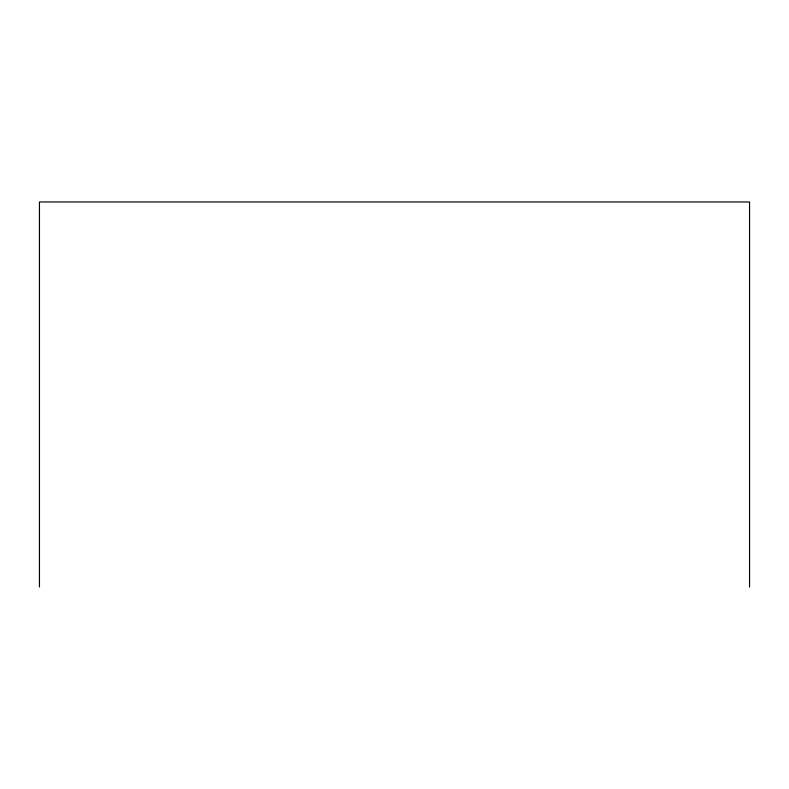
<?xml version="1.0" encoding="UTF-8"?>
<svg xmlns="http://www.w3.org/2000/svg" width="789" height="789" viewBox="0 0 789 789"><rect width="100%" height="100%" fill="white"/><g stroke="black" fill="none" stroke-linecap="round" stroke-linejoin="round"><path stroke-width="1.18" d="M749.55 587.026L749.55 201.974L39.45 201.974L39.45 587.026"/></g></svg>
